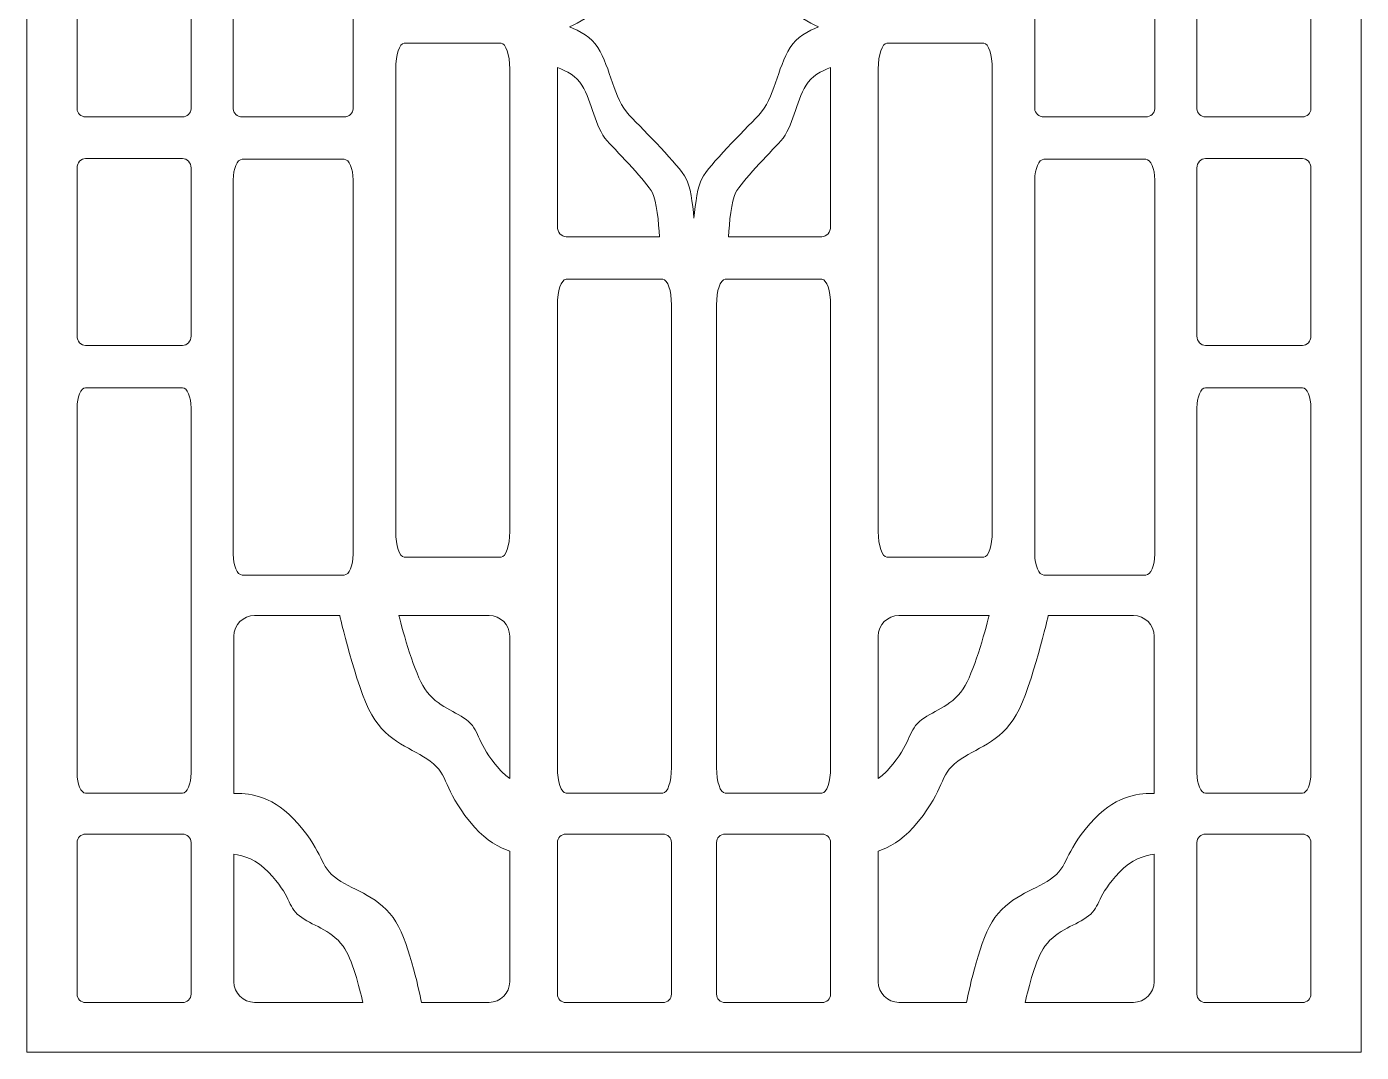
# Model space of a CAD drawing. Header units: centimetres. Extents: x 1.9 to 11.5, y -9.5 to 9.5.
# Drawn here: x 1.854 to 6.338, y -9.5 to -6.054 of the extents above; entities that cross this region are included whole.
import ezdxf

# ---------------------------------------------------------------- set-up
doc = ezdxf.new("R2010")
doc.units = ezdxf.units.CM
doc.header["$MEASUREMENT"] = 0
doc.layers.add('layer 1', color=7, linetype='Continuous')

msp = doc.modelspace()

# ---------------------------------------------------------------- linework, layer by layer
at = {"layer": 'layer 1', "color": 7, "lineweight": 20}
for points, knots in [([(1.85395, -2.77754), (1.85395, -2.77754), (1.85395, 2.76693), (1.85395, 2.76693), (1.85395, 2.76693), (1.85395, 2.76693), (1.85395, 2.76693), (1.85395, 2.76693), (1.85395, 2.76693), (1.85395, 2.76693), (1.85395, 6.05448), (1.85395, 6.05448), (1.85395, 6.05448), (1.85395, 6.05448), (1.85395, 9.5), (1.85395, 9.5), (1.85395, 9.5), (1.85395, 9.5), (4.09581, 9.5), (4.09581, 9.5), (4.09581, 9.5), (4.09581, 9.5), (6.33768, 9.5), (6.33768, 9.5), (6.33768, 9.5), (6.33768, 9.5), (6.33768, 6.05448), (6.33768, 6.05448), (6.33768, 6.05448), (6.33768, 6.05448), (6.33768, 2.76693), (6.33768, 2.76693), (6.33768, 2.76693), (6.33768, 2.76693), (6.33768, 2.76693), (6.33768, 2.76693), (6.33768, 2.76693), (6.33768, 2.76693), (6.33768, -2.77754), (6.33768, -2.77754), (6.33768, -2.77754), (6.33768, -2.77754), (6.33768, -2.77754), (6.33768, -2.77754), (6.33768, -2.77754), (6.33768, -2.77754), (6.33768, -6.05448), (6.33768, -6.05448), (6.33768, -6.05448), (6.33768, -6.05448), (6.33768, -9.5), (6.33768, -9.5), (6.33768, -9.5), (6.33768, -9.5), (4.09581, -9.5), (4.09581, -9.5), (4.09581, -9.5), (4.09581, -9.5), (1.85395, -9.5), (1.85395, -9.5), (1.85395, -9.5), (1.85395, -9.5), (1.85395, -6.05448), (1.85395, -6.05448), (1.85395, -6.05448), (1.85395, -6.05448), (1.85395, -2.77754), (1.85395, -2.77754), (1.85395, -2.77754), (1.85395, -2.77754), (1.85395, -2.77754), (1.85395, -2.77754)], [0, 0, 0, 0, 0.0526316, 0.0526316, 0.0526316, 0.0526316, 0.1052632, 0.1052632, 0.1052632, 0.1052632, 0.1578947, 0.1578947, 0.1578947, 0.1578947, 0.2105263, 0.2105263, 0.2105263, 0.2105263, 0.2631579, 0.2631579, 0.2631579, 0.2631579, 0.3157895, 0.3157895, 0.3157895, 0.3157895, 0.3684211, 0.3684211, 0.3684211, 0.3684211, 0.4210526, 0.4210526, 0.4210526, 0.4210526, 0.4736842, 0.4736842, 0.4736842, 0.4736842, 0.5263158, 0.5263158, 0.5263158, 0.5263158, 0.5789474, 0.5789474, 0.5789474, 0.5789474, 0.6315789, 0.6315789, 0.6315789, 0.6315789, 0.6842105, 0.6842105, 0.6842105, 0.6842105, 0.7368421, 0.7368421, 0.7368421, 0.7368421, 0.7894737, 0.7894737, 0.7894737, 0.7894737, 0.8421053, 0.8421053, 0.8421053, 0.8421053, 0.8947368, 0.8947368, 0.8947368, 0.8947368, 1, 1, 1, 1]), ([(4.09581, -5.41086), (4.09105, -5.46213), (4.08293, -5.51982), (4.06957, -5.54392), (4.06957, -5.54392), (4.04309, -5.59169), (3.93127, -5.70129), (3.8783, -5.75749), (3.8783, -5.75749), (3.82534, -5.8137), (3.81651, -5.91486), (3.77237, -5.98512), (3.77237, -5.98512), (3.75131, -6.01863), (3.71218, -6.04063), (3.677, -6.05448), (3.677, -6.05448), (3.71218, -6.06833), (3.75131, -6.09032), (3.77237, -6.12384), (3.77237, -6.12384), (3.81651, -6.1941), (3.82534, -6.29526), (3.8783, -6.35147), (3.8783, -6.35147), (3.93127, -6.40767), (4.04309, -6.51727), (4.06957, -6.56504), (4.06957, -6.56504), (4.08293, -6.58914), (4.09105, -6.64683), (4.09581, -6.6981), (4.09581, -6.6981), (4.10058, -6.64683), (4.10869, -6.58914), (4.12205, -6.56504), (4.12205, -6.56504), (4.14853, -6.51727), (4.26035, -6.40767), (4.31332, -6.35147), (4.31332, -6.35147), (4.36628, -6.29526), (4.37511, -6.1941), (4.41925, -6.12384), (4.41925, -6.12384), (4.44031, -6.09032), (4.47944, -6.06833), (4.51462, -6.05448), (4.51462, -6.05448), (4.47944, -6.04063), (4.44031, -6.01863), (4.41925, -5.98512), (4.41925, -5.98512), (4.37511, -5.91486), (4.36628, -5.8137), (4.31332, -5.75749), (4.31332, -5.75749), (4.26035, -5.70129), (4.14853, -5.59169), (4.12205, -5.54392), (4.12205, -5.54392), (4.10869, -5.51982), (4.10058, -5.46213), (4.09581, -5.41086)], [0, 0, 0, 0, 0.0588235, 0.0588235, 0.0588235, 0.0588235, 0.1176471, 0.1176471, 0.1176471, 0.1176471, 0.1764706, 0.1764706, 0.1764706, 0.1764706, 0.2352941, 0.2352941, 0.2352941, 0.2352941, 0.2941176, 0.2941176, 0.2941176, 0.2941176, 0.3529412, 0.3529412, 0.3529412, 0.3529412, 0.4117647, 0.4117647, 0.4117647, 0.4117647, 0.4705882, 0.4705882, 0.4705882, 0.4705882, 0.5294118, 0.5294118, 0.5294118, 0.5294118, 0.5882353, 0.5882353, 0.5882353, 0.5882353, 0.6470588, 0.6470588, 0.6470588, 0.6470588, 0.7058824, 0.7058824, 0.7058824, 0.7058824, 0.7647059, 0.7647059, 0.7647059, 0.7647059, 0.8235294, 0.8235294, 0.8235294, 0.8235294, 0.8823529, 0.8823529, 0.8823529, 0.8823529, 1, 1, 1, 1]), ([(2.02332, -6.05448), (2.02332, -6.05448), (2.02332, -6.32995), (2.02332, -6.32995), (2.02332, -6.32995), (2.02332, -6.34523), (2.03625, -6.35773), (2.05205, -6.35773), (2.05205, -6.35773), (2.05205, -6.35773), (2.37759, -6.35773), (2.37759, -6.35773), (2.37759, -6.35773), (2.39339, -6.35773), (2.40631, -6.34523), (2.40631, -6.32995), (2.40631, -6.32995), (2.40631, -6.32995), (2.40631, -6.05448), (2.40631, -6.05448), (2.40631, -6.05448), (2.40631, -6.05448), (2.40631, -5.77901), (2.40631, -5.77901), (2.40631, -5.77901), (2.40631, -5.76373), (2.39339, -5.75123), (2.37759, -5.75123), (2.37759, -5.75123), (2.37759, -5.75123), (2.05205, -5.75123), (2.05205, -5.75123), (2.05205, -5.75123), (2.03625, -5.75123), (2.02332, -5.76373), (2.02332, -5.77901), (2.02332, -5.77901), (2.02332, -5.77901), (2.02332, -6.05448), (2.02332, -6.05448)], [0, 0, 0, 0, 0.0909091, 0.0909091, 0.0909091, 0.0909091, 0.1818182, 0.1818182, 0.1818182, 0.1818182, 0.2727273, 0.2727273, 0.2727273, 0.2727273, 0.3636364, 0.3636364, 0.3636364, 0.3636364, 0.4545455, 0.4545455, 0.4545455, 0.4545455, 0.5454545, 0.5454545, 0.5454545, 0.5454545, 0.6363636, 0.6363636, 0.6363636, 0.6363636, 0.7272727, 0.7272727, 0.7272727, 0.7272727, 0.8181818, 0.8181818, 0.8181818, 0.8181818, 1, 1, 1, 1]), ([(2.54759, -6.05448), (2.54759, -6.05448), (2.54759, -6.32995), (2.54759, -6.32995), (2.54759, -6.32995), (2.54759, -6.34523), (2.5612, -6.35773), (2.57783, -6.35773), (2.57783, -6.35773), (2.57783, -6.35773), (2.92057, -6.35773), (2.92057, -6.35773), (2.92057, -6.35773), (2.9372, -6.35773), (2.95081, -6.34523), (2.95081, -6.32995), (2.95081, -6.32995), (2.95081, -6.32995), (2.95081, -6.05448), (2.95081, -6.05448), (2.95081, -6.05448), (2.95081, -6.05448), (2.95081, -5.77901), (2.95081, -5.77901), (2.95081, -5.77901), (2.95081, -5.76373), (2.9372, -5.75123), (2.92057, -5.75123), (2.92057, -5.75123), (2.92057, -5.75123), (2.57783, -5.75123), (2.57783, -5.75123), (2.57783, -5.75123), (2.5612, -5.75123), (2.54759, -5.76373), (2.54759, -5.77901), (2.54759, -5.77901), (2.54759, -5.77901), (2.54759, -6.05448), (2.54759, -6.05448)], [0, 0, 0, 0, 0.0909091, 0.0909091, 0.0909091, 0.0909091, 0.1818182, 0.1818182, 0.1818182, 0.1818182, 0.2727273, 0.2727273, 0.2727273, 0.2727273, 0.3636364, 0.3636364, 0.3636364, 0.3636364, 0.4545455, 0.4545455, 0.4545455, 0.4545455, 0.5454545, 0.5454545, 0.5454545, 0.5454545, 0.6363636, 0.6363636, 0.6363636, 0.6363636, 0.7272727, 0.7272727, 0.7272727, 0.7272727, 0.8181818, 0.8181818, 0.8181818, 0.8181818, 1, 1, 1, 1]), ([(5.24081, -6.05448), (5.24081, -6.05448), (5.24081, -6.32995), (5.24081, -6.32995), (5.24081, -6.32995), (5.24081, -6.34523), (5.25442, -6.35773), (5.27105, -6.35773), (5.27105, -6.35773), (5.27105, -6.35773), (5.61379, -6.35773), (5.61379, -6.35773), (5.61379, -6.35773), (5.63042, -6.35773), (5.64403, -6.34523), (5.64403, -6.32995), (5.64403, -6.32995), (5.64403, -6.32995), (5.64403, -6.05448), (5.64403, -6.05448), (5.64403, -6.05448), (5.64403, -6.05448), (5.64403, -5.77901), (5.64403, -5.77901), (5.64403, -5.77901), (5.64403, -5.76373), (5.63042, -5.75123), (5.61379, -5.75123), (5.61379, -5.75123), (5.61379, -5.75123), (5.27105, -5.75123), (5.27105, -5.75123), (5.27105, -5.75123), (5.25442, -5.75123), (5.24081, -5.76373), (5.24081, -5.77901), (5.24081, -5.77901), (5.24081, -5.77901), (5.24081, -6.05448), (5.24081, -6.05448)], [0, 0, 0, 0, 0.0909091, 0.0909091, 0.0909091, 0.0909091, 0.1818182, 0.1818182, 0.1818182, 0.1818182, 0.2727273, 0.2727273, 0.2727273, 0.2727273, 0.3636364, 0.3636364, 0.3636364, 0.3636364, 0.4545455, 0.4545455, 0.4545455, 0.4545455, 0.5454545, 0.5454545, 0.5454545, 0.5454545, 0.6363636, 0.6363636, 0.6363636, 0.6363636, 0.7272727, 0.7272727, 0.7272727, 0.7272727, 0.8181818, 0.8181818, 0.8181818, 0.8181818, 1, 1, 1, 1]), ([(5.78531, -6.05448), (5.78531, -6.05448), (5.78531, -6.32995), (5.78531, -6.32995), (5.78531, -6.32995), (5.78531, -6.34523), (5.79824, -6.35773), (5.81403, -6.35773), (5.81403, -6.35773), (5.81403, -6.35773), (6.13958, -6.35773), (6.13958, -6.35773), (6.13958, -6.35773), (6.15537, -6.35773), (6.1683, -6.34523), (6.1683, -6.32995), (6.1683, -6.32995), (6.1683, -6.32995), (6.1683, -6.05448), (6.1683, -6.05448), (6.1683, -6.05448), (6.1683, -6.05448), (6.1683, -5.77901), (6.1683, -5.77901), (6.1683, -5.77901), (6.1683, -5.76373), (6.15537, -5.75123), (6.13958, -5.75123), (6.13958, -5.75123), (6.13958, -5.75123), (5.81403, -5.75123), (5.81403, -5.75123), (5.81403, -5.75123), (5.79824, -5.75123), (5.78531, -5.76373), (5.78531, -5.77901), (5.78531, -5.77901), (5.78531, -5.77901), (5.78531, -6.05448), (5.78531, -6.05448)], [0, 0, 0, 0, 0.0909091, 0.0909091, 0.0909091, 0.0909091, 0.1818182, 0.1818182, 0.1818182, 0.1818182, 0.2727273, 0.2727273, 0.2727273, 0.2727273, 0.3636364, 0.3636364, 0.3636364, 0.3636364, 0.4545455, 0.4545455, 0.4545455, 0.4545455, 0.5454545, 0.5454545, 0.5454545, 0.5454545, 0.6363636, 0.6363636, 0.6363636, 0.6363636, 0.7272727, 0.7272727, 0.7272727, 0.7272727, 0.8181818, 0.8181818, 0.8181818, 0.8181818, 1, 1, 1, 1]), ([(3.47683, -7.75043), (3.47683, -7.75043), (3.47683, -6.19635), (3.47683, -6.19635), (3.47683, -6.19635), (3.47683, -6.14898), (3.4639, -6.11021), (3.44811, -6.11021), (3.44811, -6.11021), (3.44811, -6.11021), (3.12257, -6.11021), (3.12257, -6.11021), (3.12257, -6.11021), (3.10677, -6.11021), (3.09384, -6.14898), (3.09384, -6.19635), (3.09384, -6.19635), (3.09384, -6.19635), (3.09384, -7.75043), (3.09384, -7.75043), (3.09384, -7.75043), (3.09384, -7.79781), (3.10677, -7.83657), (3.12257, -7.83657), (3.12257, -7.83657), (3.12257, -7.83657), (3.44811, -7.83657), (3.44811, -7.83657), (3.44811, -7.83657), (3.4639, -7.83657), (3.47683, -7.79781), (3.47683, -7.75043)], [0, 0, 0, 0, 0.1111111, 0.1111111, 0.1111111, 0.1111111, 0.2222222, 0.2222222, 0.2222222, 0.2222222, 0.3333333, 0.3333333, 0.3333333, 0.3333333, 0.4444444, 0.4444444, 0.4444444, 0.4444444, 0.5555556, 0.5555556, 0.5555556, 0.5555556, 0.6666667, 0.6666667, 0.6666667, 0.6666667, 0.7777778, 0.7777778, 0.7777778, 0.7777778, 1, 1, 1, 1]), ([(4.71479, -7.75043), (4.71479, -7.75043), (4.71479, -6.19635), (4.71479, -6.19635), (4.71479, -6.19635), (4.71479, -6.14898), (4.72772, -6.11021), (4.74351, -6.11021), (4.74351, -6.11021), (4.74351, -6.11021), (5.06906, -6.11021), (5.06906, -6.11021), (5.06906, -6.11021), (5.08485, -6.11021), (5.09778, -6.14898), (5.09778, -6.19635), (5.09778, -6.19635), (5.09778, -6.19635), (5.09778, -7.75043), (5.09778, -7.75043), (5.09778, -7.75043), (5.09778, -7.79781), (5.08485, -7.83657), (5.06906, -7.83657), (5.06906, -7.83657), (5.06906, -7.83657), (4.74351, -7.83657), (4.74351, -7.83657), (4.74351, -7.83657), (4.72772, -7.83657), (4.71479, -7.79781), (4.71479, -7.75043)], [0, 0, 0, 0, 0.1111111, 0.1111111, 0.1111111, 0.1111111, 0.2222222, 0.2222222, 0.2222222, 0.2222222, 0.3333333, 0.3333333, 0.3333333, 0.3333333, 0.4444444, 0.4444444, 0.4444444, 0.4444444, 0.5555556, 0.5555556, 0.5555556, 0.5555556, 0.6666667, 0.6666667, 0.6666667, 0.6666667, 0.7777778, 0.7777778, 0.7777778, 0.7777778, 1, 1, 1, 1]), ([(3.63717, -6.72506), (3.63717, -6.72506), (3.63717, -6.19153), (3.63717, -6.19153), (3.63717, -6.19153), (3.6667, -6.20267), (3.70143, -6.22131), (3.71948, -6.2509), (3.71948, -6.2509), (3.75464, -6.30852), (3.76167, -6.39149), (3.80385, -6.43759), (3.80385, -6.43759), (3.84603, -6.48368), (3.93509, -6.57357), (3.95618, -6.61275), (3.95618, -6.61275), (3.97029, -6.63896), (3.97706, -6.71368), (3.97999, -6.76025), (3.97999, -6.76025), (3.97999, -6.76025), (3.6659, -6.76025), (3.6659, -6.76025), (3.6659, -6.76025), (3.6501, -6.76025), (3.63717, -6.74442), (3.63717, -6.72506)], [0, 0, 0, 0, 0.125, 0.125, 0.125, 0.125, 0.25, 0.25, 0.25, 0.25, 0.375, 0.375, 0.375, 0.375, 0.5, 0.5, 0.5, 0.5, 0.625, 0.625, 0.625, 0.625, 0.75, 0.75, 0.75, 0.75, 1, 1, 1, 1]), ([(4.55445, -6.72506), (4.55445, -6.72506), (4.55445, -6.19153), (4.55445, -6.19153), (4.55445, -6.19153), (4.52492, -6.20267), (4.49019, -6.22131), (4.47214, -6.2509), (4.47214, -6.2509), (4.43699, -6.30852), (4.42996, -6.39149), (4.38777, -6.43759), (4.38777, -6.43759), (4.34559, -6.48368), (4.25654, -6.57357), (4.23544, -6.61275), (4.23544, -6.61275), (4.22133, -6.63896), (4.21456, -6.71368), (4.21163, -6.76025), (4.21163, -6.76025), (4.21163, -6.76025), (4.52572, -6.76025), (4.52572, -6.76025), (4.52572, -6.76025), (4.54152, -6.76025), (4.55445, -6.74442), (4.55445, -6.72506)], [0, 0, 0, 0, 0.125, 0.125, 0.125, 0.125, 0.25, 0.25, 0.25, 0.25, 0.375, 0.375, 0.375, 0.375, 0.5, 0.5, 0.5, 0.5, 0.625, 0.625, 0.625, 0.625, 0.75, 0.75, 0.75, 0.75, 1, 1, 1, 1]), ([(2.02332, -7.09393), (2.02332, -7.09393), (2.02332, -6.52882), (2.02332, -6.52882), (2.02332, -6.52882), (2.02332, -6.51159), (2.03625, -6.49749), (2.05205, -6.49749), (2.05205, -6.49749), (2.05205, -6.49749), (2.37759, -6.49749), (2.37759, -6.49749), (2.37759, -6.49749), (2.39339, -6.49749), (2.40631, -6.51159), (2.40631, -6.52882), (2.40631, -6.52882), (2.40631, -6.52882), (2.40631, -7.09393), (2.40631, -7.09393), (2.40631, -7.09393), (2.40631, -7.11116), (2.39339, -7.12525), (2.37759, -7.12525), (2.37759, -7.12525), (2.37759, -7.12525), (2.05205, -7.12525), (2.05205, -7.12525), (2.05205, -7.12525), (2.03625, -7.12525), (2.02332, -7.11116), (2.02332, -7.09393)], [0, 0, 0, 0, 0.1111111, 0.1111111, 0.1111111, 0.1111111, 0.2222222, 0.2222222, 0.2222222, 0.2222222, 0.3333333, 0.3333333, 0.3333333, 0.3333333, 0.4444444, 0.4444444, 0.4444444, 0.4444444, 0.5555556, 0.5555556, 0.5555556, 0.5555556, 0.6666667, 0.6666667, 0.6666667, 0.6666667, 0.7777778, 0.7777778, 0.7777778, 0.7777778, 1, 1, 1, 1]), ([(2.54759, -7.82681), (2.54759, -7.82681), (2.54759, -6.5695), (2.54759, -6.5695), (2.54759, -6.5695), (2.54759, -6.53117), (2.5612, -6.49981), (2.57783, -6.49981), (2.57783, -6.49981), (2.57783, -6.49981), (2.92057, -6.49981), (2.92057, -6.49981), (2.92057, -6.49981), (2.9372, -6.49981), (2.95081, -6.53117), (2.95081, -6.5695), (2.95081, -6.5695), (2.95081, -6.5695), (2.95081, -7.82681), (2.95081, -7.82681), (2.95081, -7.82681), (2.95081, -7.86514), (2.9372, -7.8965), (2.92057, -7.8965), (2.92057, -7.8965), (2.92057, -7.8965), (2.57783, -7.8965), (2.57783, -7.8965), (2.57783, -7.8965), (2.5612, -7.8965), (2.54759, -7.86514), (2.54759, -7.82681)], [0, 0, 0, 0, 0.1111111, 0.1111111, 0.1111111, 0.1111111, 0.2222222, 0.2222222, 0.2222222, 0.2222222, 0.3333333, 0.3333333, 0.3333333, 0.3333333, 0.4444444, 0.4444444, 0.4444444, 0.4444444, 0.5555556, 0.5555556, 0.5555556, 0.5555556, 0.6666667, 0.6666667, 0.6666667, 0.6666667, 0.7777778, 0.7777778, 0.7777778, 0.7777778, 1, 1, 1, 1]), ([(5.64403, -7.82681), (5.64403, -7.82681), (5.64403, -6.5695), (5.64403, -6.5695), (5.64403, -6.5695), (5.64403, -6.53117), (5.63042, -6.49981), (5.61379, -6.49981), (5.61379, -6.49981), (5.61379, -6.49981), (5.27105, -6.49981), (5.27105, -6.49981), (5.27105, -6.49981), (5.25442, -6.49981), (5.24081, -6.53117), (5.24081, -6.5695), (5.24081, -6.5695), (5.24081, -6.5695), (5.24081, -7.82681), (5.24081, -7.82681), (5.24081, -7.82681), (5.24081, -7.86514), (5.25442, -7.8965), (5.27105, -7.8965), (5.27105, -7.8965), (5.27105, -7.8965), (5.61379, -7.8965), (5.61379, -7.8965), (5.61379, -7.8965), (5.63042, -7.8965), (5.64403, -7.86514), (5.64403, -7.82681)], [0, 0, 0, 0, 0.1111111, 0.1111111, 0.1111111, 0.1111111, 0.2222222, 0.2222222, 0.2222222, 0.2222222, 0.3333333, 0.3333333, 0.3333333, 0.3333333, 0.4444444, 0.4444444, 0.4444444, 0.4444444, 0.5555556, 0.5555556, 0.5555556, 0.5555556, 0.6666667, 0.6666667, 0.6666667, 0.6666667, 0.7777778, 0.7777778, 0.7777778, 0.7777778, 1, 1, 1, 1]), ([(6.1683, -7.09393), (6.1683, -7.09393), (6.1683, -6.52882), (6.1683, -6.52882), (6.1683, -6.52882), (6.1683, -6.51159), (6.15537, -6.49749), (6.13958, -6.49749), (6.13958, -6.49749), (6.13958, -6.49749), (5.81403, -6.49749), (5.81403, -6.49749), (5.81403, -6.49749), (5.79824, -6.49749), (5.78531, -6.51159), (5.78531, -6.52882), (5.78531, -6.52882), (5.78531, -6.52882), (5.78531, -7.09393), (5.78531, -7.09393), (5.78531, -7.09393), (5.78531, -7.11116), (5.79824, -7.12525), (5.81403, -7.12525), (5.81403, -7.12525), (5.81403, -7.12525), (6.13958, -7.12525), (6.13958, -7.12525), (6.13958, -7.12525), (6.15537, -7.12525), (6.1683, -7.11116), (6.1683, -7.09393)], [0, 0, 0, 0, 0.1111111, 0.1111111, 0.1111111, 0.1111111, 0.2222222, 0.2222222, 0.2222222, 0.2222222, 0.3333333, 0.3333333, 0.3333333, 0.3333333, 0.4444444, 0.4444444, 0.4444444, 0.4444444, 0.5555556, 0.5555556, 0.5555556, 0.5555556, 0.6666667, 0.6666667, 0.6666667, 0.6666667, 0.7777778, 0.7777778, 0.7777778, 0.7777778, 1, 1, 1, 1]), ([(3.63717, -8.54336), (3.63717, -8.54336), (3.63717, -6.98928), (3.63717, -6.98928), (3.63717, -6.98928), (3.63717, -6.94191), (3.6501, -6.90315), (3.6659, -6.90315), (3.6659, -6.90315), (3.6659, -6.90315), (3.99144, -6.90315), (3.99144, -6.90315), (3.99144, -6.90315), (4.00724, -6.90315), (4.02016, -6.94191), (4.02016, -6.98928), (4.02016, -6.98928), (4.02016, -6.98928), (4.02016, -8.54336), (4.02016, -8.54336), (4.02016, -8.54336), (4.02016, -8.59074), (4.00724, -8.6295), (3.99144, -8.6295), (3.99144, -8.6295), (3.99144, -8.6295), (3.6659, -8.6295), (3.6659, -8.6295), (3.6659, -8.6295), (3.6501, -8.6295), (3.63717, -8.59074), (3.63717, -8.54336)], [0, 0, 0, 0, 0.1111111, 0.1111111, 0.1111111, 0.1111111, 0.2222222, 0.2222222, 0.2222222, 0.2222222, 0.3333333, 0.3333333, 0.3333333, 0.3333333, 0.4444444, 0.4444444, 0.4444444, 0.4444444, 0.5555556, 0.5555556, 0.5555556, 0.5555556, 0.6666667, 0.6666667, 0.6666667, 0.6666667, 0.7777778, 0.7777778, 0.7777778, 0.7777778, 1, 1, 1, 1]), ([(4.55445, -8.54336), (4.55445, -8.54336), (4.55445, -6.98928), (4.55445, -6.98928), (4.55445, -6.98928), (4.55445, -6.94191), (4.54152, -6.90315), (4.52572, -6.90315), (4.52572, -6.90315), (4.52572, -6.90315), (4.20018, -6.90315), (4.20018, -6.90315), (4.20018, -6.90315), (4.18438, -6.90315), (4.17146, -6.94191), (4.17146, -6.98928), (4.17146, -6.98928), (4.17146, -6.98928), (4.17146, -8.54336), (4.17146, -8.54336), (4.17146, -8.54336), (4.17146, -8.59074), (4.18438, -8.6295), (4.20018, -8.6295), (4.20018, -8.6295), (4.20018, -8.6295), (4.52572, -8.6295), (4.52572, -8.6295), (4.52572, -8.6295), (4.54152, -8.6295), (4.55445, -8.59074), (4.55445, -8.54336)], [0, 0, 0, 0, 0.1111111, 0.1111111, 0.1111111, 0.1111111, 0.2222222, 0.2222222, 0.2222222, 0.2222222, 0.3333333, 0.3333333, 0.3333333, 0.3333333, 0.4444444, 0.4444444, 0.4444444, 0.4444444, 0.5555556, 0.5555556, 0.5555556, 0.5555556, 0.6666667, 0.6666667, 0.6666667, 0.6666667, 0.7777778, 0.7777778, 0.7777778, 0.7777778, 1, 1, 1, 1]), ([(2.02332, -8.56154), (2.02332, -8.56154), (2.02332, -7.33535), (2.02332, -7.33535), (2.02332, -7.33535), (2.02332, -7.29797), (2.03625, -7.26738), (2.05205, -7.26738), (2.05205, -7.26738), (2.05205, -7.26738), (2.37759, -7.26738), (2.37759, -7.26738), (2.37759, -7.26738), (2.39339, -7.26738), (2.40631, -7.29797), (2.40631, -7.33535), (2.40631, -7.33535), (2.40631, -7.33535), (2.40631, -8.56154), (2.40631, -8.56154), (2.40631, -8.56154), (2.40631, -8.59892), (2.39339, -8.6295), (2.37759, -8.6295), (2.37759, -8.6295), (2.37759, -8.6295), (2.05205, -8.6295), (2.05205, -8.6295), (2.05205, -8.6295), (2.03625, -8.6295), (2.02332, -8.59892), (2.02332, -8.56154)], [0, 0, 0, 0, 0.1111111, 0.1111111, 0.1111111, 0.1111111, 0.2222222, 0.2222222, 0.2222222, 0.2222222, 0.3333333, 0.3333333, 0.3333333, 0.3333333, 0.4444444, 0.4444444, 0.4444444, 0.4444444, 0.5555556, 0.5555556, 0.5555556, 0.5555556, 0.6666667, 0.6666667, 0.6666667, 0.6666667, 0.7777778, 0.7777778, 0.7777778, 0.7777778, 1, 1, 1, 1]), ([(6.1683, -8.56154), (6.1683, -8.56154), (6.1683, -7.33535), (6.1683, -7.33535), (6.1683, -7.33535), (6.1683, -7.29797), (6.15537, -7.26738), (6.13958, -7.26738), (6.13958, -7.26738), (6.13958, -7.26738), (5.81403, -7.26738), (5.81403, -7.26738), (5.81403, -7.26738), (5.79824, -7.26738), (5.78531, -7.29797), (5.78531, -7.33535), (5.78531, -7.33535), (5.78531, -7.33535), (5.78531, -8.56154), (5.78531, -8.56154), (5.78531, -8.56154), (5.78531, -8.59892), (5.79824, -8.6295), (5.81403, -8.6295), (5.81403, -8.6295), (5.81403, -8.6295), (6.13958, -8.6295), (6.13958, -8.6295), (6.13958, -8.6295), (6.15537, -8.6295), (6.1683, -8.59892), (6.1683, -8.56154)], [0, 0, 0, 0, 0.1111111, 0.1111111, 0.1111111, 0.1111111, 0.2222222, 0.2222222, 0.2222222, 0.2222222, 0.3333333, 0.3333333, 0.3333333, 0.3333333, 0.4444444, 0.4444444, 0.4444444, 0.4444444, 0.5555556, 0.5555556, 0.5555556, 0.5555556, 0.6666667, 0.6666667, 0.6666667, 0.6666667, 0.7777778, 0.7777778, 0.7777778, 0.7777778, 1, 1, 1, 1]), ([(2.55007, -8.63072), (2.55007, -8.63072), (2.55007, -8.10214), (2.55007, -8.10214), (2.55007, -8.10214), (2.55007, -8.06382), (2.58135, -8.03247), (2.61958, -8.03247), (2.61958, -8.03247), (2.61958, -8.03247), (2.90574, -8.03247), (2.90574, -8.03247), (2.90574, -8.03247), (2.91202, -8.0599), (2.9684, -8.30156), (3.02329, -8.38282), (3.02329, -8.38282), (3.08151, -8.46902), (3.16561, -8.48281), (3.22059, -8.53108), (3.22059, -8.53108), (3.27558, -8.57935), (3.25618, -8.62762), (3.35968, -8.74485), (3.35968, -8.74485), (3.39887, -8.78924), (3.44038, -8.81236), (3.47683, -8.82397), (3.47683, -8.82397), (3.47683, -8.82397), (3.47683, -9.26269), (3.47683, -9.26269), (3.47683, -9.26269), (3.47683, -9.30101), (3.44555, -9.33235), (3.40732, -9.33235), (3.40732, -9.33235), (3.40732, -9.33235), (3.17987, -9.33235), (3.17987, -9.33235), (3.17987, -9.33235), (3.17117, -9.28765), (3.13531, -9.11621), (3.08489, -9.04734), (3.08489, -9.04734), (3.02666, -8.96781), (2.94256, -8.95509), (2.88758, -8.91055), (2.88758, -8.91055), (2.83259, -8.86602), (2.852, -8.82148), (2.74849, -8.71332), (2.74849, -8.71332), (2.67371, -8.63519), (2.59051, -8.62844), (2.55007, -8.63072)], [0, 0, 0, 0, 0.0666667, 0.0666667, 0.0666667, 0.0666667, 0.1333333, 0.1333333, 0.1333333, 0.1333333, 0.2, 0.2, 0.2, 0.2, 0.2666667, 0.2666667, 0.2666667, 0.2666667, 0.3333333, 0.3333333, 0.3333333, 0.3333333, 0.4, 0.4, 0.4, 0.4, 0.4666667, 0.4666667, 0.4666667, 0.4666667, 0.5333333, 0.5333333, 0.5333333, 0.5333333, 0.6, 0.6, 0.6, 0.6, 0.6666667, 0.6666667, 0.6666667, 0.6666667, 0.7333333, 0.7333333, 0.7333333, 0.7333333, 0.8, 0.8, 0.8, 0.8, 0.8666667, 0.8666667, 0.8666667, 0.8666667, 1, 1, 1, 1]), ([(3.10417, -8.03247), (3.10417, -8.03247), (3.40732, -8.03247), (3.40732, -8.03247), (3.40732, -8.03247), (3.44555, -8.03247), (3.47683, -8.06382), (3.47683, -8.10214), (3.47683, -8.10214), (3.47683, -8.10214), (3.47683, -8.58038), (3.47683, -8.58038), (3.47683, -8.58038), (3.46508, -8.57181), (3.45327, -8.56121), (3.44172, -8.54813), (3.44172, -8.54813), (3.36464, -8.46083), (3.37909, -8.42489), (3.33814, -8.38894), (3.33814, -8.38894), (3.29719, -8.35299), (3.23457, -8.34272), (3.19121, -8.27853), (3.19121, -8.27853), (3.15713, -8.22807), (3.11895, -8.08947), (3.10417, -8.03247)], [0, 0, 0, 0, 0.125, 0.125, 0.125, 0.125, 0.25, 0.25, 0.25, 0.25, 0.375, 0.375, 0.375, 0.375, 0.5, 0.5, 0.5, 0.5, 0.625, 0.625, 0.625, 0.625, 0.75, 0.75, 0.75, 0.75, 1, 1, 1, 1]), ([(5.64155, -8.63072), (5.64155, -8.63072), (5.64155, -8.10214), (5.64155, -8.10214), (5.64155, -8.10214), (5.64155, -8.06382), (5.61027, -8.03247), (5.57204, -8.03247), (5.57204, -8.03247), (5.57204, -8.03247), (5.28588, -8.03247), (5.28588, -8.03247), (5.28588, -8.03247), (5.2796, -8.0599), (5.22322, -8.30156), (5.16834, -8.38282), (5.16834, -8.38282), (5.11011, -8.46902), (5.02601, -8.48281), (4.97103, -8.53108), (4.97103, -8.53108), (4.91604, -8.57935), (4.93545, -8.62762), (4.83194, -8.74485), (4.83194, -8.74485), (4.79275, -8.78924), (4.75124, -8.81236), (4.71479, -8.82397), (4.71479, -8.82397), (4.71479, -8.82397), (4.71479, -9.26269), (4.71479, -9.26269), (4.71479, -9.26269), (4.71479, -9.30101), (4.74607, -9.33235), (4.7843, -9.33235), (4.7843, -9.33235), (4.7843, -9.33235), (5.01175, -9.33235), (5.01175, -9.33235), (5.01175, -9.33235), (5.02045, -9.28765), (5.05631, -9.11621), (5.10674, -9.04734), (5.10674, -9.04734), (5.16496, -8.96781), (5.24906, -8.95509), (5.30405, -8.91055), (5.30405, -8.91055), (5.35903, -8.86602), (5.33963, -8.82148), (5.44313, -8.71332), (5.44313, -8.71332), (5.51791, -8.63519), (5.60111, -8.62844), (5.64155, -8.63072)], [0, 0, 0, 0, 0.0666667, 0.0666667, 0.0666667, 0.0666667, 0.1333333, 0.1333333, 0.1333333, 0.1333333, 0.2, 0.2, 0.2, 0.2, 0.2666667, 0.2666667, 0.2666667, 0.2666667, 0.3333333, 0.3333333, 0.3333333, 0.3333333, 0.4, 0.4, 0.4, 0.4, 0.4666667, 0.4666667, 0.4666667, 0.4666667, 0.5333333, 0.5333333, 0.5333333, 0.5333333, 0.6, 0.6, 0.6, 0.6, 0.6666667, 0.6666667, 0.6666667, 0.6666667, 0.7333333, 0.7333333, 0.7333333, 0.7333333, 0.8, 0.8, 0.8, 0.8, 0.8666667, 0.8666667, 0.8666667, 0.8666667, 1, 1, 1, 1]), ([(5.08745, -8.03247), (5.08745, -8.03247), (4.7843, -8.03247), (4.7843, -8.03247), (4.7843, -8.03247), (4.74607, -8.03247), (4.71479, -8.06382), (4.71479, -8.10214), (4.71479, -8.10214), (4.71479, -8.10214), (4.71479, -8.58038), (4.71479, -8.58038), (4.71479, -8.58038), (4.72654, -8.57181), (4.73836, -8.56121), (4.7499, -8.54813), (4.7499, -8.54813), (4.82698, -8.46083), (4.81253, -8.42489), (4.85348, -8.38894), (4.85348, -8.38894), (4.89443, -8.35299), (4.95706, -8.34272), (5.00041, -8.27853), (5.00041, -8.27853), (5.0345, -8.22807), (5.07268, -8.08947), (5.08745, -8.03247)], [0, 0, 0, 0, 0.125, 0.125, 0.125, 0.125, 0.25, 0.25, 0.25, 0.25, 0.375, 0.375, 0.375, 0.375, 0.5, 0.5, 0.5, 0.5, 0.625, 0.625, 0.625, 0.625, 0.75, 0.75, 0.75, 0.75, 1, 1, 1, 1]), ([(2.02332, -9.30481), (2.02332, -9.30481), (2.02332, -8.79515), (2.02332, -8.79515), (2.02332, -8.79515), (2.02332, -8.77961), (2.03625, -8.7669), (2.05205, -8.7669), (2.05205, -8.7669), (2.05205, -8.7669), (2.37759, -8.7669), (2.37759, -8.7669), (2.37759, -8.7669), (2.39339, -8.7669), (2.40631, -8.77961), (2.40631, -8.79515), (2.40631, -8.79515), (2.40631, -8.79515), (2.40631, -9.30481), (2.40631, -9.30481), (2.40631, -9.30481), (2.40631, -9.32035), (2.39339, -9.33306), (2.37759, -9.33306), (2.37759, -9.33306), (2.37759, -9.33306), (2.05205, -9.33306), (2.05205, -9.33306), (2.05205, -9.33306), (2.03625, -9.33306), (2.02332, -9.32035), (2.02332, -9.30481)], [0, 0, 0, 0, 0.1111111, 0.1111111, 0.1111111, 0.1111111, 0.2222222, 0.2222222, 0.2222222, 0.2222222, 0.3333333, 0.3333333, 0.3333333, 0.3333333, 0.4444444, 0.4444444, 0.4444444, 0.4444444, 0.5555556, 0.5555556, 0.5555556, 0.5555556, 0.6666667, 0.6666667, 0.6666667, 0.6666667, 0.7777778, 0.7777778, 0.7777778, 0.7777778, 1, 1, 1, 1]), ([(3.63717, -9.30481), (3.63717, -9.30481), (3.63717, -8.79515), (3.63717, -8.79515), (3.63717, -8.79515), (3.63717, -8.77961), (3.6501, -8.7669), (3.6659, -8.7669), (3.6659, -8.7669), (3.6659, -8.7669), (3.99144, -8.7669), (3.99144, -8.7669), (3.99144, -8.7669), (4.00724, -8.7669), (4.02016, -8.77961), (4.02016, -8.79515), (4.02016, -8.79515), (4.02016, -8.79515), (4.02016, -9.30481), (4.02016, -9.30481), (4.02016, -9.30481), (4.02016, -9.32035), (4.00724, -9.33306), (3.99144, -9.33306), (3.99144, -9.33306), (3.99144, -9.33306), (3.6659, -9.33306), (3.6659, -9.33306), (3.6659, -9.33306), (3.6501, -9.33306), (3.63717, -9.32035), (3.63717, -9.30481)], [0, 0, 0, 0, 0.1111111, 0.1111111, 0.1111111, 0.1111111, 0.2222222, 0.2222222, 0.2222222, 0.2222222, 0.3333333, 0.3333333, 0.3333333, 0.3333333, 0.4444444, 0.4444444, 0.4444444, 0.4444444, 0.5555556, 0.5555556, 0.5555556, 0.5555556, 0.6666667, 0.6666667, 0.6666667, 0.6666667, 0.7777778, 0.7777778, 0.7777778, 0.7777778, 1, 1, 1, 1]), ([(4.55445, -9.30481), (4.55445, -9.30481), (4.55445, -8.79515), (4.55445, -8.79515), (4.55445, -8.79515), (4.55445, -8.77961), (4.54152, -8.7669), (4.52572, -8.7669), (4.52572, -8.7669), (4.52572, -8.7669), (4.20018, -8.7669), (4.20018, -8.7669), (4.20018, -8.7669), (4.18438, -8.7669), (4.17146, -8.77961), (4.17146, -8.79515), (4.17146, -8.79515), (4.17146, -8.79515), (4.17146, -9.30481), (4.17146, -9.30481), (4.17146, -9.30481), (4.17146, -9.32035), (4.18438, -9.33306), (4.20018, -9.33306), (4.20018, -9.33306), (4.20018, -9.33306), (4.52572, -9.33306), (4.52572, -9.33306), (4.52572, -9.33306), (4.54152, -9.33306), (4.55445, -9.32035), (4.55445, -9.30481)], [0, 0, 0, 0, 0.1111111, 0.1111111, 0.1111111, 0.1111111, 0.2222222, 0.2222222, 0.2222222, 0.2222222, 0.3333333, 0.3333333, 0.3333333, 0.3333333, 0.4444444, 0.4444444, 0.4444444, 0.4444444, 0.5555556, 0.5555556, 0.5555556, 0.5555556, 0.6666667, 0.6666667, 0.6666667, 0.6666667, 0.7777778, 0.7777778, 0.7777778, 0.7777778, 1, 1, 1, 1]), ([(6.1683, -9.30481), (6.1683, -9.30481), (6.1683, -8.79515), (6.1683, -8.79515), (6.1683, -8.79515), (6.1683, -8.77961), (6.15537, -8.7669), (6.13958, -8.7669), (6.13958, -8.7669), (6.13958, -8.7669), (5.81403, -8.7669), (5.81403, -8.7669), (5.81403, -8.7669), (5.79824, -8.7669), (5.78531, -8.77961), (5.78531, -8.79515), (5.78531, -8.79515), (5.78531, -8.79515), (5.78531, -9.30481), (5.78531, -9.30481), (5.78531, -9.30481), (5.78531, -9.32035), (5.79824, -9.33306), (5.81403, -9.33306), (5.81403, -9.33306), (5.81403, -9.33306), (6.13958, -9.33306), (6.13958, -9.33306), (6.13958, -9.33306), (6.15537, -9.33306), (6.1683, -9.32035), (6.1683, -9.30481)], [0, 0, 0, 0, 0.1111111, 0.1111111, 0.1111111, 0.1111111, 0.2222222, 0.2222222, 0.2222222, 0.2222222, 0.3333333, 0.3333333, 0.3333333, 0.3333333, 0.4444444, 0.4444444, 0.4444444, 0.4444444, 0.5555556, 0.5555556, 0.5555556, 0.5555556, 0.6666667, 0.6666667, 0.6666667, 0.6666667, 0.7777778, 0.7777778, 0.7777778, 0.7777778, 1, 1, 1, 1]), ([(2.55007, -9.26269), (2.55007, -9.26269), (2.55007, -8.83441), (2.55007, -8.83441), (2.55007, -8.83441), (2.5825, -8.83842), (2.62612, -8.85267), (2.66645, -8.89482), (2.66645, -8.89482), (2.74353, -8.97536), (2.72908, -9.00852), (2.77003, -9.04169), (2.77003, -9.04169), (2.81098, -9.07485), (2.87361, -9.08433), (2.91696, -9.14355), (2.91696, -9.14355), (2.94831, -9.18637), (2.9721, -9.28242), (2.98287, -9.33235), (2.98287, -9.33235), (2.98287, -9.33235), (2.61958, -9.33235), (2.61958, -9.33235), (2.61958, -9.33235), (2.58135, -9.33235), (2.55007, -9.30101), (2.55007, -9.26269)], [0, 0, 0, 0, 0.125, 0.125, 0.125, 0.125, 0.25, 0.25, 0.25, 0.25, 0.375, 0.375, 0.375, 0.375, 0.5, 0.5, 0.5, 0.5, 0.625, 0.625, 0.625, 0.625, 0.75, 0.75, 0.75, 0.75, 1, 1, 1, 1]), ([(5.64155, -9.26269), (5.64155, -9.26269), (5.64155, -8.83441), (5.64155, -8.83441), (5.64155, -8.83441), (5.60912, -8.83842), (5.5655, -8.85267), (5.52517, -8.89482), (5.52517, -8.89482), (5.44809, -8.97536), (5.46254, -9.00852), (5.42159, -9.04169), (5.42159, -9.04169), (5.38064, -9.07485), (5.31802, -9.08433), (5.27466, -9.14355), (5.27466, -9.14355), (5.24331, -9.18637), (5.21952, -9.28242), (5.20875, -9.33235), (5.20875, -9.33235), (5.20875, -9.33235), (5.57204, -9.33235), (5.57204, -9.33235), (5.57204, -9.33235), (5.61027, -9.33235), (5.64155, -9.30101), (5.64155, -9.26269)], [0, 0, 0, 0, 0.125, 0.125, 0.125, 0.125, 0.25, 0.25, 0.25, 0.25, 0.375, 0.375, 0.375, 0.375, 0.5, 0.5, 0.5, 0.5, 0.625, 0.625, 0.625, 0.625, 0.75, 0.75, 0.75, 0.75, 1, 1, 1, 1])]:
    msp.add_open_spline(points, degree=3, knots=knots, dxfattribs=at)

doc.saveas('drawing.dxf')
